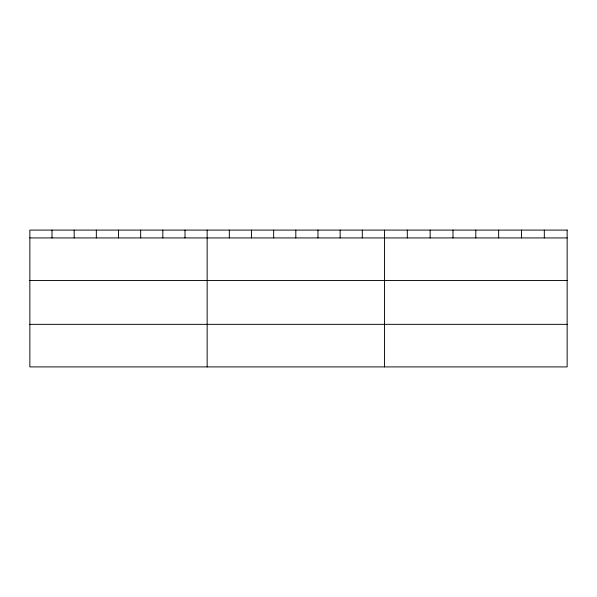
<?xml version="1.0" encoding="UTF-8"?>
<svg xmlns="http://www.w3.org/2000/svg" width="597" height="597" viewBox="0 0 597 597"><rect width="100%" height="100%" fill="white"/><g stroke="black" fill="none" stroke-linecap="round" stroke-linejoin="round"><path stroke-width="0.9" d="M29.85 237.927L567.15 237.927M29.85 280.486L567.15 280.486M29.85 324.343L567.15 324.343M544.315 230.091L544.315 237.927M521.479 230.091L521.479 237.927M498.644 230.091L498.644 237.927M475.809 230.091L475.809 237.927M452.974 230.091L452.974 237.927M430.138 230.091L430.138 237.927M407.303 230.091L407.303 237.927M384.468 230.091L384.468 366.909M362.304 230.091L362.304 237.927M340.141 230.091L340.141 237.927M317.977 230.091L317.977 237.927M295.813 230.091L295.813 237.927M273.65 230.091L273.65 237.927M251.486 230.091L251.486 237.927M229.323 230.091L229.323 237.927M207.159 230.091L207.159 366.909M184.995 230.091L184.995 237.927M162.832 230.091L162.832 237.927M140.668 230.091L140.668 237.927M118.505 230.091L118.505 237.927M96.341 230.091L96.341 237.927M74.177 230.091L74.177 237.927M52.014 230.091L52.014 237.927M567.15 230.091L29.85 230.091L29.85 366.909L567.15 366.909L567.15 230.091"/></g></svg>
